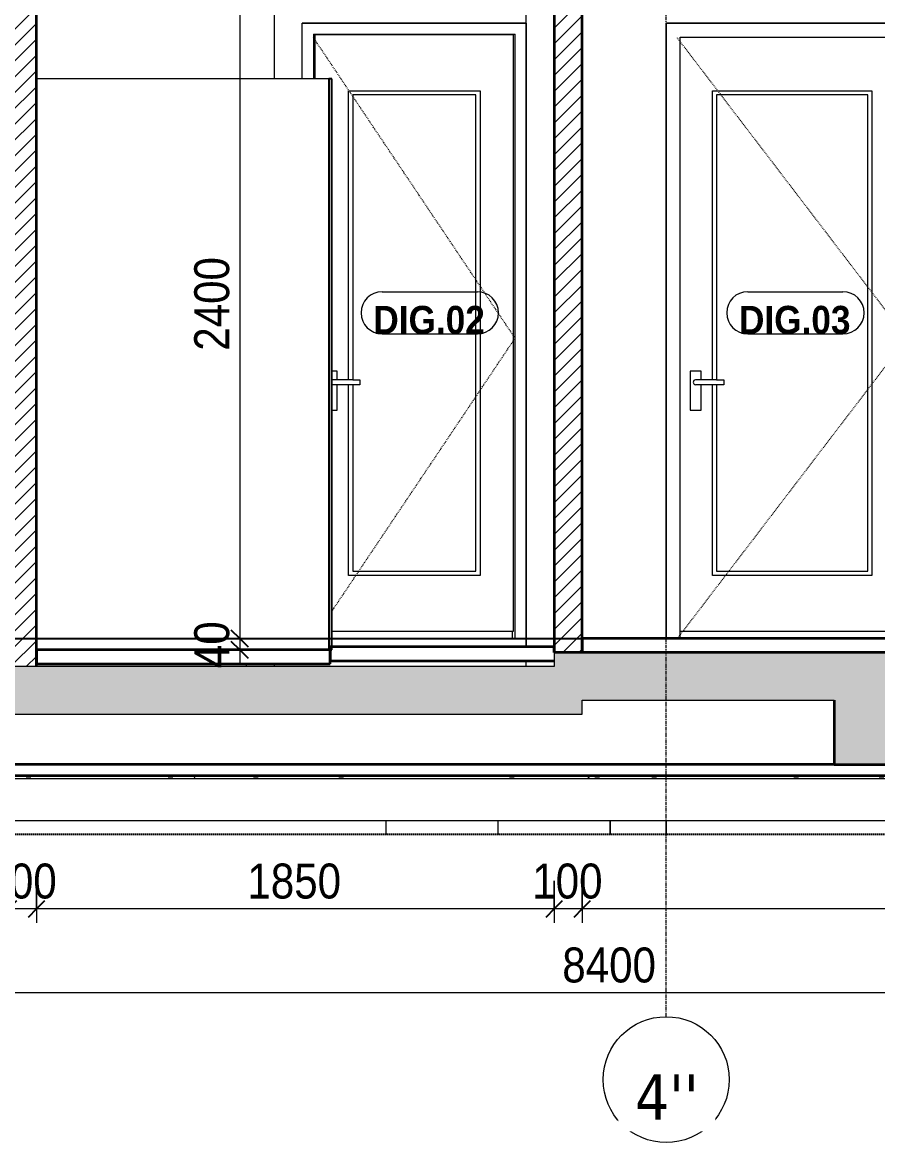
# Model space of a CAD drawing. Header units: millimetres. Extents: x 41758 to 237109, y 3795 to 78637.
# Drawn here: x 102094 to 105149, y 3799 to 7802 of the extents above; entities that cross this region are included whole.
import ezdxf

# ---------------------------------------------------------------- set-up
doc = ezdxf.new("R2010")
doc.units = ezdxf.units.MM
for name, pattern in [('Centre', [31.75, 6.35, -4.7625, 15.875, -4.7625]), ('Dash', [6, 3, -3]), ('Grid Line', [22.225, 12.7, -3.175, 3.175, -3.175]), ('Hidden', [7.14375, 4.7625, -2.38125]), ('IMPORT-CENTER _2_', [40.64, 25.4, -5.08, 5.08, -5.08])]:
    doc.linetypes.add(name, pattern=pattern)
for name, color, linetype, lineweight in [('0-5', 130, 'Continuous', 5), ('A-ANNO-DIMS', 211, 'Continuous', 9), ('A-ANNO-DIMS-50', 211, 'Continuous', 9), ('A-CLNG-1', 250, 'Continuous', 35), ('A-CLNG-FNSH-1', 7, 'Continuous', 18), ('A-CLNG-PATT-3', 13, 'Continuous', 18), ('A-DETL-GENF', 92, 'Continuous', 18), ('A-DETL-GENF-4', 9, 'Continuous', 18), ('A-DETL-GENF-5', 92, 'Hidden', 25), ('A-DETL-GENF-HDLN-1', 7, 'Dash', 18), ('A-DETL-MEDM', 33, 'Continuous', 35), ('A-DETL-THIN', 151, 'Continuous', 18), ('A-DOOR', 31, 'Continuous', 18), ('A-DOOR-1', 7, 'Continuous', 18), ('A-DOOR-IDEN', 31, 'Continuous', 9), ('A-FLOR-2', 7, 'Continuous', 18), ('A-FLOR-FNSH-1', 250, 'Continuous', 35), ('A-FLOR-LEVL-2', 51, 'Centre', 9), ('A-GLAZ-CURT', 52, 'Continuous', 18), ('A-GLAZ-CURT-1', 10, 'Continuous', 25), ('A-GLAZ-CURT-2', 7, 'Continuous', 18), ('A-WALL', 113, 'Continuous', 18), ('A-WALL-2', 250, 'Continuous', 35), ('A-WALL-3', 7, 'Continuous', 18), ('A-WALL-PATT-1', 9, 'Continuous', 18), ('G-IMPT', 8, 'Continuous', 18), ('G-IMPT-3', 8, 'IMPORT-CENTER _2_', 18), ('M-EQPM', 50, 'Continuous', 18), ('M-EQPM-2', 50, 'Continuous', 25), ('S-BEAM-2', 7, 'Continuous', 18), ('S-COLS', 52, 'Continuous', 18), ('S-COLS-6', 7, 'Continuous', 18), ('S-GRID-1', 1, 'Grid Line', 9), ('S-GRID-IDEN', 1, 'Continuous', 9)]:
    doc.layers.add(name, color=color, linetype=linetype, lineweight=lineweight)
doc.styles.add('Arial_B_1', font='arialbd.ttf', dxfattribs={"width": 0.9, "height": 100})
doc.styles.add('Tahoma_B', font='tahomabd.ttf', dxfattribs={"height": 162.5})
doc.styles.add('UTM Avo', font='', dxfattribs={"width": 0.9, "height": 125})
doc.styles.get('UTM Avo').set_extended_font_data('UTM Avo')
doc.dimstyles.new('1_Dim_chi_tiet_2_5', dxfattribs={"dimscale": 304.8, "dimtxt": 124.912619, "dimasz": 0.19685, "dimexe": 0.164042, "dimexo": 0.0625, "dimgap": 0.016404, "dimtad": 1, "dimdec": 0, "dimrnd": 5, "dimzin": 0, "dimdsep": 46, "dimtxsty": 'UTM Avo', "dimblk1": 'OBLIQUE', "dimblk2": 'OBLIQUE', "dimsah": 1, "dimcen": 0.09, "dimdle": 0.164042, "dimazin": 0, "dimtfac": 1, "dimtdec": 4, "dimtix": 1, "dimtmove": 0, "dimatfit": 3, "dimfxl": 0.328084, "dimfxlon": 1, "dimtvp": 1, "dimtolj": 1, "dimtzin": 0, "dimarcsym": 2})
pattern_1 = [(45, (49918.096, 15875), (-28.28427, 28.28427), [])]

# ---------------------------------------------------------------- blocks, each defined once
blk = doc.blocks.new('NCV_TKTC_KET CAU_rvt-5-TKCS_CĂN HỘ LOẠI 6 - MẶT CẮT 4')
at = {"layer": 'A-FLOR-2'}
blk.add_line((47352.6, 5510), (47352.6, 5500), dxfattribs=at)
at = {"layer": 'S-BEAM-2'}
blk.add_line((44827.6, 4950), (52552.6, 4950), dxfattribs=at)
at = {"layer": 'S-COLS-6'}
for p, q in [((47852.6, 4900), (47852.6, 4950)), ((48252.6, 4900), (48252.6, 4950))]:
    blk.add_line(p, q, dxfattribs=at)
blk = doc.blocks.new('DOOR_CW_01 CANH MO-PANEL KINH - DIG_02-800x2200-CỬA NHÔM KÍNH-400864-TKCS_CĂN HỘ LOẠI 6 - MẶT CẮT 4')
at = {"layer": 'A-DETL-GENF-HDLN-1'}
for p, q in [((48312.6, 6673.5), (47592.6, 7747)), ((47657.6, 5696.9), (48312.6, 6673.5))]:
    blk.add_line(p, q, dxfattribs=at)
at = {"layer": 'A-DOOR-1'}
for p, q in [((48352.6, 7800), (47552.6, 7800)), ((47552.6, 7600), (47552.6, 7800)), ((48352.6, 7800), (48352.6, 5600)), ((47592.6, 7760), (47592.6, 7600)), ((47592.6, 7760), (48312.6, 7760)), ((48307.6, 7758), (47597.6, 7758)), ((47597.6, 7758), (47597.6, 7600)), ((48307.6, 5626), (48307.6, 7758)), ((48312.6, 5600), (48312.6, 7760)), ((47717.6, 6524.5), (47717.6, 7558)), ((47717.6, 7558), (48187.6, 7558)), ((47732.6, 7543), (47732.6, 6524.5)), ((48172.6, 7543), (47732.6, 7543)), ((48172.6, 5841), (48172.6, 7543)), ((48187.6, 7558), (48187.6, 5826)), ((47677.3, 6556), (47657.6, 6556)), ((47677.3, 6524.5), (47677.3, 6556)), ((47732.6, 6524.5), (47657.6, 6524.5)), ((47732.6, 6507.5), (47657.6, 6507.5)), ((47677.3, 6416), (47677.3, 6507.5)), ((47717.6, 5826), (47717.6, 6507.5)), ((47732.6, 6524.5), (47758.4, 6524.5)), ((47732.6, 6507.5), (47732.6, 5841)), ((47758.4, 6507.5), (47732.6, 6507.5)), ((47758.4, 6524.5), (47758.4, 6507.5)), ((47657.6, 6416), (47677.3, 6416)), ((48187.6, 5826), (47717.6, 5826)), ((47732.6, 5841), (48172.6, 5841)), ((47657.6, 5626), (48307.6, 5626)), ((48302.6, 5626), (48302.6, 5600)), ((48352.6, 5600), (48312.6, 5600))]:
    blk.add_line(p, q, dxfattribs=at)
blk = doc.blocks.new('System Panel - Glazed-943066-TKCS_CĂN HỘ LOẠI 6 - MẶT CẮT 4')
at = {"layer": 'A-GLAZ-CURT-2'}
blk.add_line((47150.5, 7600), (46602.6, 7600), dxfattribs=at)
blk = doc.blocks.new('System Panel - Glazed-943052-TKCS_CĂN HỘ LOẠI 6 - MẶT CẮT 4')
at = {"layer": 'A-GLAZ-CURT-1'}
for p, q in [((47657.564287, 7600), (47647.564287, 7600)), ((47647.564287, 7600), (47647.564287, 5560)), ((47657.564287, 5560), (47657.564287, 7600)), ((47647.564287, 5560), (47657.564287, 5560))]:
    blk.add_line(p, q, dxfattribs=at)
blk = doc.blocks.new('System Panel - Glazed-943053-TKCS_CĂN HỘ LOẠI 6 - MẶT CẮT 4')
at = {"layer": 'A-GLAZ-CURT-2'}
blk.add_line((47647.6, 7600), (47150.5, 7600), dxfattribs=at)
blk = doc.blocks.new('DOOR_CW_01 CANH MO-PANEL KINH - DIW_01-900x2200-CỬA GỖ VÂN LAMINATE-553375-TKCS_CĂN HỘ LOẠI 6 - MẶT CẮT 4')
at = {"layer": 'A-DETL-GENF-HDLN-1'}
for p, q in [((49712.6, 6673.5), (48892.6, 7747)), ((48892.6, 5600), (49712.6, 6673.5))]:
    blk.add_line(p, q, dxfattribs=at)
at = {"layer": 'A-DOOR-1'}
for p, q in [((49752.6, 7800), (48852.6, 7800)), ((48852.6, 7800), (48852.6, 5600)), ((49752.6, 5600), (49752.6, 7800)), ((48902.6, 5600), (48902.6, 7750)), ((48902.6, 7750), (49702.6, 7750)), ((49702.6, 7750), (49702.6, 5600)), ((49017.6, 6524.5), (49017.6, 7558)), ((49017.6, 7558), (49587.6, 7558)), ((49572.6, 7543), (49032.6, 7543)), ((49032.6, 7543), (49032.6, 6524.5)), ((49572.6, 5841), (49572.6, 7543)), ((49587.6, 7558), (49587.6, 5826)), ((48977.3, 6556), (48937.8, 6556)), ((48937.8, 6556), (48937.8, 6416)), ((48977.3, 6524.5), (48977.3, 6556)), ((49032.6, 6524.5), (48957.6, 6524.5)), ((49032.6, 6507.5), (48957.6, 6507.5)), ((48977.3, 6416), (48977.3, 6507.5)), ((49017.6, 5826), (49017.6, 6507.5)), ((49032.6, 6524.5), (49058.4, 6524.5)), ((49032.6, 6507.5), (49032.6, 5841)), ((49058.4, 6507.5), (49032.6, 6507.5)), ((49058.4, 6524.5), (49058.4, 6507.5)), ((48937.8, 6416), (48977.3, 6416)), ((49587.6, 5826), (49017.6, 5826)), ((49032.6, 5841), (49572.6, 5841)), ((48902.6, 5626), (49702.6, 5626))]:
    blk.add_line(p, q, dxfattribs=at)
for start, end in [(90, 180), (180, 270)]:
    blk.add_arc((48957.6, 6516), 8.5, start, end, dxfattribs=at)
blk = doc.blocks.new('NCV_TKTC_TANG 2_rvt-5-TKCS_CĂN HỘ LOẠI 6 - MẶT CẮT 4')
at = {"layer": 'A-WALL-PATT-1'}
h = blk.add_hatch(dxfattribs=at)
h.set_pattern_fill('FP_25', color=256, style=0, pattern_type=2)
h.set_pattern_definition(pattern_1)
h.paths.add_polyline_path([(46602.6, 5500), (46602.6, 8730), (46502.6, 8730), (46502.6, 5500)])
h = blk.add_hatch(dxfattribs=at)
h.set_pattern_fill('FP_25', color=256, style=0, pattern_type=2)
h.set_pattern_definition(pattern_1)
h.paths.add_polyline_path([(48552.5, 5550), (48552.6, 5550), (48552.5, 8730), (48452.6, 8730), (48452.6, 5550)])
at = {"layer": 'A-FLOR-2'}
for p, q in [((47657.6, 5600), (48352.6, 5600)), ((48352.6, 5600), (48352.6, 5570))]:
    blk.add_line(p, q, dxfattribs=at)
at = {"layer": 'A-FLOR-FNSH-1'}
for p, q in [((48452.6, 5570), (47652.6, 5570)), ((47652.6, 5570), (47652.6, 5520)), ((48452.6, 5550), (48452.6, 5570)), ((52652.6, 5600), (48552.6, 5600)), ((48552.6, 5600), (48552.6, 5550)), ((47652.6, 5560), (46602.6, 5560)), ((46602.6, 5560), (46602.6, 5510)), ((47652.6, 5510), (47652.6, 5560)), ((46602.6, 5510), (47652.6, 5510)), ((47652.6, 5520), (48452.6, 5520))]:
    blk.add_line(p, q, dxfattribs=at)
at = {"layer": 'A-WALL-2'}
for p, q in [((48552.6, 5550), (48552.6, 8780)), ((46602.6, 5500), (46602.6, 8730)), ((48452.6, 8730), (48452.6, 5550))]:
    blk.add_line(p, q, dxfattribs=at)
at = {"layer": 'A-WALL-3'}
for p, q in [((47452.6, 8000), (47452.6, 7600)), ((47552.6, 7600), (47552.6, 7800)), ((47552.6, 7800), (48352.6, 7800)), ((48352.6, 7800), (48352.6, 5600)), ((48852.6, 5700), (48852.6, 7800)), ((48852.6, 7800), (49752.6, 7800)), ((48852.6, 5600), (48852.6, 5700)), ((48352.6, 5600), (47657.6, 5600)), ((47452.6, 5510), (47452.6, 5500))]:
    blk.add_line(p, q, dxfattribs=at)
at = {"layer": 'S-COLS-6'}
for p, q in [((48352.6, 5570), (48352.6, 8000)), ((48352.6, 5500), (48352.6, 5520))]:
    blk.add_line(p, q, dxfattribs=at)
at = {"layer": 'A-DOOR'}
for name in ['DOOR_CW_01 CANH MO-PANEL KINH - DIG_02-800x2200-CỬA NHÔM KÍNH-400864-TKCS_CĂN HỘ LOẠI 6 - MẶT CẮT 4', 'DOOR_CW_01 CANH MO-PANEL KINH - DIW_01-900x2200-CỬA GỖ VÂN LAMINATE-553375-TKCS_CĂN HỘ LOẠI 6 - MẶT CẮT 4']:
    blk.add_blockref(name, (0, 0), dxfattribs=at)
at = {"layer": 'A-GLAZ-CURT'}
for name in ['System Panel - Glazed-943066-TKCS_CĂN HỘ LOẠI 6 - MẶT CẮT 4', 'System Panel - Glazed-943053-TKCS_CĂN HỘ LOẠI 6 - MẶT CẮT 4', 'System Panel - Glazed-943052-TKCS_CĂN HỘ LOẠI 6 - MẶT CẮT 4']:
    blk.add_blockref(name, (0, 0), dxfattribs=at)
blk = doc.blocks.new('TKTC_XREF_251221_MB TANG 2-7 - TKTC_XREF_260130_MB TANG 2-5_dwg_$cc-4746802-TKCS_CĂN HỘ LOẠI 6 - MẶT CẮT 4')
at = {"layer": 'G-IMPT-3'}
for p, q in [((48131.3, 5600), (48010.2, 5600)), ((48071.2, 5600), (48070.3, 5600))]:
    blk.add_line(p, q, dxfattribs=at)
at = {"layer": 'M-EQPM'}
for p, q in [((48115.7, 5600), (48025.7, 5600)), ((48025.7, 5600), (48070.7, 5600)), ((48070.4, 5600), (48070.4, 5600)), ((48070.7, 5600), (48115.7, 5600))]:
    blk.add_line(p, q, dxfattribs=at)
blk = doc.blocks.new('TKTC_XREF_251221_MB TANG 2-7 - TKTC_XREF_260130_MB TANG 2-5_dwg_CUM U_DN100-4746799-TKCS_CĂN HỘ LOẠI 6 - MẶT CẮT 4')
at = {"layer": 'G-IMPT'}
for p, q in [((48014.4, 5600), (48016.7, 5600)), ((48015.6, 5600), (48022.4, 5600)), ((48015.9, 5600), (48016.2, 5600)), ((48125.2, 5600), (48016.2, 5600)), ((48016.7, 5600), (48021.3, 5600)), ((48016.7, 5600), (48016.7, 5600)), ((48016.9, 5600), (48017.7, 5600)), ((48017.7, 5600), (48020.2, 5600)), ((48017.7, 5600), (48020.2, 5600)), ((48017.7, 5600), (48020.2, 5600)), ((48020.2, 5600), (48021, 5600)), ((48021.3, 5600), (48023.5, 5600)), ((48021.3, 5600), (48021.3, 5600)), ((48118.9, 5600), (48022.6, 5600)), ((48115.7, 5600), (48025.7, 5600)), ((48117.1, 5600), (48119.3, 5600)), ((48118.2, 5600), (48125, 5600)), ((48119.3, 5600), (48123.9, 5600)), ((48119.4, 5600), (48119.3, 5600)), ((48119.6, 5600), (48120.3, 5600)), ((48120.3, 5600), (48122.8, 5600)), ((48120.3, 5600), (48122.9, 5600)), ((48120.3, 5600), (48122.9, 5600)), ((48122.8, 5600), (48123.6, 5600)), ((48123.9, 5600), (48126.2, 5600)), ((48123.9, 5600), (48123.9, 5600)), ((48124.8, 5600), (48125.2, 5600))]:
    blk.add_line(p, q, dxfattribs=at)
at = {"layer": 'G-IMPT', "flags": 128}
for points in [[(48014.5, 5600), (48013, 5600), (48013, 5600), (48025.1, 5600), (48025.1, 5600), (48023.6, 5600)], [(48023.5, 5600), (48023.6, 5600), (48014.5, 5600), (48014.4, 5600)], [(48017, 5600), (48016.9, 5600), (48021, 5600), (48021, 5600)], [(48022.2, 5600), (48022.6, 5600), (48025.7, 5600)], [(48117.1, 5600), (48115.6, 5600), (48115.6, 5600), (48127.7, 5600), (48127.7, 5600), (48126.2, 5600)], [(48118.5, 5600), (48118.9, 5600), (48115.7, 5600)], [(48126.2, 5600), (48126.2, 5600), (48117.1, 5600), (48117.1, 5600)], [(48119.6, 5600), (48119.6, 5600), (48123.6, 5600), (48123.6, 5600)]]:
    blk.add_lwpolyline(points, dxfattribs=at)
blk = doc.blocks.new('TKTC_XREF_251221_MB TANG 2-7 - TKTC_XREF_260130_MB TANG 2-5_dwg_$cc-4746807-TKCS_CĂN HỘ LOẠI 6 - MẶT CẮT 4')
at = {"layer": 'G-IMPT-3'}
for p, q in [((47907, 5600), (47754, 5600)), ((47830.5, 5600), (47830.4, 5600))]:
    blk.add_line(p, q, dxfattribs=at)
at = {"layer": 'M-EQPM'}
for p, q in [((47887.3, 5600), (47773.6, 5600)), ((47773.6, 5600), (47830.5, 5600)), ((47830.4, 5600), (47830.4, 5600)), ((47830.5, 5600), (47887.3, 5600))]:
    blk.add_line(p, q, dxfattribs=at)
blk = doc.blocks.new('TKTC_XREF_251221_MB TANG 2-7 - TKTC_XREF_260130_MB TANG 2-5_dwg_CUM U_DN100-4746796-TKCS_CĂN HỘ LOẠI 6 - MẶT CẮT 4')
at = {"layer": 'G-IMPT'}
for p, q in [((47761.8, 5600), (47758.9, 5600)), ((47769, 5600), (47760.4, 5600)), ((47760.7, 5600), (47760.8, 5600)), ((47760.8, 5600), (47898.4, 5600)), ((47767.6, 5600), (47761.8, 5600)), ((47761.8, 5600), (47761.8, 5600)), ((47763.1, 5600), (47762.1, 5600)), ((47766.3, 5600), (47763.1, 5600)), ((47766.3, 5600), (47763.1, 5600)), ((47766.3, 5600), (47763.1, 5600)), ((47767.2, 5600), (47766.3, 5600)), ((47770.4, 5600), (47767.6, 5600)), ((47767.6, 5600), (47767.6, 5600)), ((47768.7, 5600), (47890.4, 5600)), ((47772.7, 5600), (47886.4, 5600)), ((47891.5, 5600), (47888.6, 5600)), ((47898.7, 5600), (47890.1, 5600)), ((47897.2, 5600), (47891.5, 5600)), ((47891.5, 5600), (47891.5, 5600)), ((47892.8, 5600), (47891.8, 5600)), ((47896, 5600), (47892.8, 5600)), ((47896, 5600), (47892.8, 5600)), ((47896, 5600), (47892.8, 5600)), ((47896.9, 5600), (47896, 5600)), ((47900.1, 5600), (47897.2, 5600)), ((47897.2, 5600), (47897.2, 5600)), ((47898.4, 5600), (47898.4, 5600))]:
    blk.add_line(p, q, dxfattribs=at)
at = {"layer": 'G-IMPT', "flags": 128}
for points in [[(47770.4, 5600), (47772.4, 5600), (47772.4, 5600), (47757, 5600), (47757, 5600), (47759, 5600)], [(47758.9, 5600), (47759, 5600), (47770.4, 5600), (47770.4, 5600)], [(47767.2, 5600), (47767.2, 5600), (47762.1, 5600), (47762.1, 5600)], [(47768.7, 5600), (47768.7, 5600), (47772.7, 5600)], [(47890.4, 5600), (47890.4, 5600), (47886.4, 5600)], [(47900.1, 5600), (47902, 5600), (47902, 5600), (47886.7, 5600), (47886.7, 5600), (47888.6, 5600)], [(47888.6, 5600), (47888.6, 5600), (47900.1, 5600), (47900.1, 5600)], [(47896.9, 5600), (47896.9, 5600), (47891.8, 5600), (47891.8, 5600)]]:
    blk.add_lwpolyline(points, dxfattribs=at)
blk = doc.blocks.new('TKTC_XREF_251221_MB TANG 2-7 - TKTC_XREF_260130_MB TANG 2-5_dwg_$cc-4746806-TKCS_CĂN HỘ LOẠI 6 - MẶT CẮT 4')
at = {"layer": 'G-IMPT-3'}
for p, q in [((48227.4, 5600), (48380.4, 5600)), ((48304, 5600), (48303.9, 5600))]:
    blk.add_line(p, q, dxfattribs=at)
at = {"layer": 'M-EQPM'}
for p, q in [((48303.9, 5600), (48247.1, 5600)), ((48247.1, 5600), (48360.8, 5600)), ((48303.9, 5600), (48303.9, 5600)), ((48360.8, 5600), (48303.9, 5600))]:
    blk.add_line(p, q, dxfattribs=at)
blk = doc.blocks.new('TKTC_XREF_251221_MB TANG 2-7 - TKTC_XREF_260130_MB TANG 2-5_dwg_$cc-4746801-TKCS_CĂN HỘ LOẠI 6 - MẶT CẮT 4')
at = {"layer": 'G-IMPT-3'}
for p, q in [((48502.4, 5600), (48381.3, 5600)), ((48442.3, 5600), (48441.4, 5600))]:
    blk.add_line(p, q, dxfattribs=at)
at = {"layer": 'M-EQPM'}
for p, q in [((48486.8, 5600), (48396.8, 5600)), ((48396.8, 5600), (48441.8, 5600)), ((48441.5, 5600), (48441.5, 5600)), ((48441.8, 5600), (48486.8, 5600))]:
    blk.add_line(p, q, dxfattribs=at)
blk = doc.blocks.new('TKTC_XREF_251221_MB TANG 2-7 - TKTC_XREF_251221_MB TANG 2-7-2039446-TKCS_CĂN HỘ LOẠI 6 - MẶT CẮT 4')
at = {"layer": 'M-EQPM'}
for p, q in [((47753.2, 5600), (47753.5, 5600)), ((48503.4, 5600), (47753.2, 5600)), ((47753.5, 5600), (48503.7, 5600)), ((48503.7, 5600), (48503.4, 5600))]:
    blk.add_line(p, q, dxfattribs=at)
at = {"layer": 'M-EQPM-2'}
for p, q in [((44802.6, 5600), (49452.6, 5600)), ((49452.6, 5600), (52927.6, 5600))]:
    blk.add_line(p, q, dxfattribs=at)
for name, p in [('TKTC_XREF_251221_MB TANG 2-7 - TKTC_XREF_260130_MB TANG 2-5_dwg_$cc-4746807-TKCS_CĂN HỘ LOẠI 6 - MẶT CẮT 4', (0, 0)), ('TKTC_XREF_251221_MB TANG 2-7 - TKTC_XREF_260130_MB TANG 2-5_dwg_CUM U_DN100-4746796-TKCS_CĂN HỘ LOẠI 6 - MẶT CẮT 4', (0, 0)), ('TKTC_XREF_251221_MB TANG 2-7 - TKTC_XREF_260130_MB TANG 2-5_dwg_$cc-4746802-TKCS_CĂN HỘ LOẠI 6 - MẶT CẮT 4', (0, 0)), ('TKTC_XREF_251221_MB TANG 2-7 - TKTC_XREF_260130_MB TANG 2-5_dwg_CUM U_DN100-4746799-TKCS_CĂN HỘ LOẠI 6 - MẶT CẮT 4', (0, 0)), ('TKTC_XREF_251221_MB TANG 2-7 - TKTC_XREF_260130_MB TANG 2-5_dwg_$cc-4746806-TKCS_CĂN HỘ LOẠI 6 - MẶT CẮT 4', (0, 0)), ('TKTC_XREF_251221_MB TANG 2-7 - TKTC_XREF_260130_MB TANG 2-5_dwg_CUM U_DN100-4746796-TKCS_CĂN HỘ LOẠI 6 - MẶT CẮT 4', (474.3, 0)), ('TKTC_XREF_251221_MB TANG 2-7 - TKTC_XREF_260130_MB TANG 2-5_dwg_$cc-4746801-TKCS_CĂN HỘ LOẠI 6 - MẶT CẮT 4', (0, 0)), ('TKTC_XREF_251221_MB TANG 2-7 - TKTC_XREF_260130_MB TANG 2-5_dwg_CUM U_DN100-4746799-TKCS_CĂN HỘ LOẠI 6 - MẶT CẮT 4', (371.1, 0))]:
    blk.add_blockref(name, p)
blk = doc.blocks.new('BORDER VIEW - BORDER VIEW-2597634-TKCS_CĂN HỘ LOẠI 6 - MẶT CẮT 4')
at = {"layer": 'A-DETL-GENF-5'}
blk.add_line((53267.4, 4900), (44002.6, 4900), dxfattribs=at)
blk = doc.blocks.new('Grid - M_Grid Head - Circle-353313-TKCS_CĂN HỘ LOẠI 6 - MẶT CẮT 4')
at = {"layer": 'S-GRID-IDEN'}
blk.add_circle((44452.6, 4023.8), 225, dxfattribs=at)
blk = doc.blocks.new('STN_Door Tag - STN_Door Tag-1788670-TKCS_CĂN HỘ LOẠI 6 - MẶT CẮT 4')
at = {"layer": 'A-DOOR-IDEN'}
for p, q in [((51134.1, 7124.7), (51474.1, 7124.7)), ((51134.1, 6973.8), (51474.1, 6973.8))]:
    blk.add_line(p, q, dxfattribs=at)
for centre, start, end in [((51134.1, 7049.3), 90, 270), ((51474.1, 7049.3), 270, 90)]:
    blk.add_arc(centre, 75.5, start, end, dxfattribs=at)
blk = doc.blocks.new('DIMBLOCK106-TKCS_CĂN HỘ LOẠI 6 - MẶT CẮT 4')
at = {"layer": 'A-ANNO-DIMS-50'}
for p, q in [((104093.9, 4733.7), (104093.9, 4583.7)), ((104093.9, 4633.7), (104093.9, 4733.7)), ((108193.9, 4733.7), (108193.9, 4583.7)), ((108193.9, 4633.7), (108193.9, 4733.7)), ((108193.9, 4633.7), (104093.9, 4633.7))]:
    blk.add_line(p, q, dxfattribs=at)
at = {"layer": 'A-ANNO-DIMS-50', "lineweight": 25}
for p, q in [((104093.9, 4633.7), (104123.9, 4663.7)), ((108193.9, 4633.7), (108223.9, 4663.7)), ((104093.9, 4633.7), (104063.9, 4603.7)), ((108193.9, 4633.7), (108163.9, 4603.7))]:
    blk.add_line(p, q, dxfattribs=at)
at = {"layer": 'A-ANNO-DIMS-50', "color": 0, "insert": (105972.7, 4796.1), "char_height": 125, "width": 410.824, "attachment_point": 1, "line_spacing_factor": 1.110334, "style": 'UTM Avo'}
blk.add_mtext('4100', dxfattribs=at)
blk = doc.blocks.new('_Oblique')
at = {"color": 0, "linetype": 'ByBlock', "lineweight": -2}
blk.add_line((-0.5, -0.5), (0.5, 0.5), dxfattribs=at)
blk = doc.blocks.new('DIMBLOCK107-TKCS_CĂN HỘ LOẠI 6 - MẶT CẮT 4')
at = {"layer": 'A-ANNO-DIMS-50'}
for p, q in [((103993.9, 4733.7), (103993.9, 4583.7)), ((103993.9, 4633.7), (103993.9, 4733.7)), ((104093.9, 4733.7), (104093.9, 4583.7)), ((104093.9, 4633.7), (104093.9, 4733.7)), ((104093.9, 4633.7), (103993.9, 4633.7))]:
    blk.add_line(p, q, dxfattribs=at)
at = {"layer": 'A-ANNO-DIMS-50', "lineweight": 25}
for p, q in [((103993.9, 4633.7), (104023.9, 4663.7)), ((104093.9, 4633.7), (104123.9, 4663.7)), ((103993.9, 4633.7), (103963.9, 4603.7)), ((104093.9, 4633.7), (104063.9, 4603.7))]:
    blk.add_line(p, q, dxfattribs=at)
at = {"layer": 'A-ANNO-DIMS-50', "color": 0, "insert": (103915.5, 4796.1), "char_height": 125, "width": 308.118, "attachment_point": 1, "line_spacing_factor": 1.110334, "style": 'UTM Avo'}
blk.add_mtext('100', dxfattribs=at)
blk = doc.blocks.new('DIMBLOCK108-TKCS_CĂN HỘ LOẠI 6 - MẶT CẮT 4')
at = {"layer": 'A-ANNO-DIMS-50'}
for p, q in [((102143.9, 4733.7), (102143.9, 4583.7)), ((102143.9, 4633.7), (102143.9, 4733.7)), ((103993.9, 4733.7), (103993.9, 4583.7)), ((103993.9, 4633.7), (103993.9, 4733.7)), ((103993.9, 4633.7), (102143.9, 4633.7))]:
    blk.add_line(p, q, dxfattribs=at)
at = {"layer": 'A-ANNO-DIMS-50', "lineweight": 25}
for p, q in [((102143.9, 4633.7), (102173.9, 4663.7)), ((103993.9, 4633.7), (104023.9, 4663.7)), ((102143.9, 4633.7), (102113.9, 4603.7)), ((103993.9, 4633.7), (103963.9, 4603.7))]:
    blk.add_line(p, q, dxfattribs=at)
at = {"layer": 'A-ANNO-DIMS-50', "color": 0, "insert": (102897.7, 4796.1), "char_height": 125, "width": 410.824, "attachment_point": 1, "line_spacing_factor": 1.110334, "style": 'UTM Avo'}
blk.add_mtext('1850', dxfattribs=at)
blk = doc.blocks.new('DIMBLOCK109-TKCS_CĂN HỘ LOẠI 6 - MẶT CẮT 4')
at = {"layer": 'A-ANNO-DIMS-50'}
for p, q in [((102043.9, 4733.7), (102043.9, 4583.7)), ((102043.9, 4633.7), (102043.9, 4733.7)), ((102143.9, 4733.7), (102143.9, 4583.7)), ((102143.9, 4633.7), (102143.9, 4733.7)), ((102143.9, 4633.7), (102043.9, 4633.7))]:
    blk.add_line(p, q, dxfattribs=at)
at = {"layer": 'A-ANNO-DIMS-50', "lineweight": 25}
for p, q in [((102043.9, 4633.7), (102073.9, 4663.7)), ((102143.9, 4633.7), (102173.9, 4663.7)), ((102043.9, 4633.7), (102013.9, 4603.7)), ((102143.9, 4633.7), (102113.9, 4603.7))]:
    blk.add_line(p, q, dxfattribs=at)
at = {"layer": 'A-ANNO-DIMS-50', "color": 0, "insert": (101965.5, 4796.1), "char_height": 125, "width": 308.118, "attachment_point": 1, "line_spacing_factor": 1.110334, "style": 'UTM Avo'}
blk.add_mtext('100', dxfattribs=at)
blk = doc.blocks.new('DIMBLOCK112-TKCS_CĂN HỘ LOẠI 6 - MẶT CẮT 4')
at = {"layer": 'A-ANNO-DIMS-50'}
for p, q in [((108393.9, 4433.7), (108393.9, 4283.7)), ((108393.9, 4333.7), (108393.9, 4433.7)), ((99993.9, 4233.7), (99993.9, 4383.7)), ((108443.9, 4333.7), (99943.9, 4333.7)), ((99993.9, 4333.7), (99993.9, 4233.7))]:
    blk.add_line(p, q, dxfattribs=at)
at = {"layer": 'A-ANNO-DIMS-50', "lineweight": 25}
for p, q in [((99993.9, 4333.7), (100023.9, 4363.7)), ((108393.9, 4333.7), (108423.9, 4363.7)), ((99993.9, 4333.7), (99963.9, 4303.7)), ((108393.9, 4333.7), (108363.9, 4303.7))]:
    blk.add_line(p, q, dxfattribs=at)
at = {"layer": 'A-ANNO-DIMS-50', "color": 0, "insert": (104022.7, 4496.1), "char_height": 125, "width": 410.824, "attachment_point": 1, "line_spacing_factor": 1.110334, "style": 'UTM Avo'}
blk.add_mtext('8400', dxfattribs=at)
blk = doc.blocks.new('DIMBLOCK114-TKCS_CĂN HỘ LOẠI 6 - MẶT CẮT 4')
at = {"layer": 'A-ANNO-DIMS-50'}
for p, q in [((102870.1, 8050), (102870.1, 5600)), ((102970.1, 8000), (102820.1, 8000)), ((102870.1, 8000), (102970.1, 8000)), ((102970.1, 5600), (102820.1, 5600)), ((102870.1, 5600), (102970.1, 5600))]:
    blk.add_line(p, q, dxfattribs=at)
at = {"layer": 'A-ANNO-DIMS-50', "lineweight": 25}
for p, q in [((102870.1, 8000), (102840.1, 8030)), ((102870.1, 8000), (102900.1, 7970)), ((102870.1, 5600), (102840.1, 5630)), ((102870.1, 5600), (102900.1, 5570))]:
    blk.add_line(p, q, dxfattribs=at)
at = {"layer": 'A-ANNO-DIMS-50', "color": 0, "insert": (102707.7, 6628.8), "char_height": 125, "width": 410.824, "attachment_point": 1, "rotation": 90, "line_spacing_factor": 1.110334, "style": 'UTM Avo'}
blk.add_mtext('2400', dxfattribs=at)
blk = doc.blocks.new('DIMBLOCK115-TKCS_CĂN HỘ LOẠI 6 - MẶT CẮT 4')
at = {"layer": 'A-ANNO-DIMS-50', "lineweight": 25}
for p, q in [((102870.1, 5600), (102840.1, 5630)), ((102870.1, 5560), (102840.1, 5590)), ((102870.1, 5600), (102900.1, 5570)), ((102870.1, 5560), (102900.1, 5530))]:
    blk.add_line(p, q, dxfattribs=at)
at = {"layer": 'A-ANNO-DIMS-50'}
for p, q in [((102970.1, 5600), (102820.1, 5600)), ((102870.1, 5600), (102870.1, 5510)), ((102870.1, 5600), (102970.1, 5600)), ((102970.1, 5560), (102820.1, 5560)), ((102870.1, 5560), (102970.1, 5560))]:
    blk.add_line(p, q, dxfattribs=at)
at = {"layer": 'A-ANNO-DIMS-50', "color": 0, "insert": (102707.7, 5494.4), "char_height": 125, "width": 205.412, "attachment_point": 1, "rotation": 90, "line_spacing_factor": 1.110334, "style": 'UTM Avo'}
blk.add_mtext('40', dxfattribs=at)

msp = doc.modelspace()

# ---------------------------------------------------------------- hatches: boundary and pattern name
at = {"layer": 'A-CLNG-PATT-3'}
h = msp.add_hatch(dxfattribs=at)
h.set_pattern_fill('FP_27', color=256, style=0, pattern_type=2)
h.set_pattern_definition([(0, (105459.44, 15875), (406.4, 101.6), [16.764, -288.036, 16.764, -288.036, -1625.6]), (0, (105459.44, 15875), (406.4, 101.6), [-609.6, 16.764, -592.836, 16.764, -288.036, -711.2]), (0, (105459.44, 15875), (406.4, 101.6), [-1524, 16.764, -186.436, 16.764, -491.236]), (120, (105611.84, 15925.8), (-291.1882, 301.1527), [16.764, -288.036, 16.764, -288.036, -1625.6]), (120, (105611.84, 15925.8), (-291.1882, 301.1527), [-609.6, 16.764, -592.836, 16.764, -288.036, -711.2]), (120, (105611.84, 15925.8), (-291.1882, 301.1527), [-1524, 16.764, -186.436, 16.764, -491.236]), (240, (105662.64, 16129), (-115.2118, -402.7527), [16.764, -288.036, 16.764, -288.036, -1625.6]), (240, (105662.64, 16129), (-115.2118, -402.7527), [-609.6, 16.764, -592.836, 16.764, -288.036, -711.2]), (240, (105662.64, 16129), (-115.2118, -402.7527), [-1524, 16.764, -186.436, 16.764, -491.236])])
h.paths.add_polyline_path([(104279.7, 5100), (108094, 5100), (108093.9, 5110), (100694, 5110), (100694, 5100), (104202.4, 5100)])
at = {"layer": 'A-DETL-GENF-4'}
h = msp.add_hatch(dxfattribs=at)
h.set_pattern_fill('FP_26', color=256, style=0, pattern_type=2)
h.set_pattern_definition([(50, (105459.44, 15875), (364.368, -31.878), [38.1, -419.1]), (355, (105459.44, 15875), (-70.486, 382.113), [30.48, -335.28]), (100.451, (105489.8, 15872.34), (293.885, 350.233), [32.38, -356.18]), (46.184, (105459.44, 15976.6), (542.158, -84.086), [57.15, -628.65]), (96.636, (105504.6, 15969.6), (474.805, 494.855), [48.57, -534.27]), (351.184, (105459.44, 15976.6), (474.81, 494.85), [45.72, -502.92]), (21, (105510.24, 15951.2), (303.2285, -204.5305), [38.1, -419.1]), (326, (105510.24, 15951.2), (123.604, 368.376), [30.48, -335.28]), (71.451, (105535.5, 15934.16), (426.834, 163.843), [32.38, -356.18]), (37.5, (105459.44, 15875), (6.1766, 169.1102), [3.353, -327.863, 3.353, -337.007, -336.55]), (37.5, (105459.44, 15875), (6.1766, 169.1102), [-671.576, 3.353, -333.197]), (7.5, (105459.44, 15875), (133.639, 200.3615), [3.353, -190.703, 3.353, -320.243, -128.27]), (7.5, (105459.44, 15875), (133.639, 200.3615), [-517.652, 3.353, -124.917]), (327.5, (105346.16, 15875), (271.1818, -11.4584), [3.353, -123.647, 3.353, -392.887, -525.78]), (327.5, (105346.16, 15875), (271.1818, -11.4584), [-523.24, 3.353, -522.427]), (317.5, (105295.36, 15875), (296.2585, 50.853), [3.353, -161.747, 3.353, -259.791, -373.38]), (317.5, (105295.36, 15875), (296.2585, 50.853), [-428.244, 3.353, -370.027]), (45, (105459.44, 15875), (-125.7236, 125.7236), []), (45, (105459.44, 16065.5), (-125.7236, 125.7236), [])])
h.paths.add_polyline_path([(100193.9, 5100), (100694, 5100), (100694, 5330), (104093.8, 5330), (104093.8, 5380), (104994, 5380), (104994, 5150), (105194, 5150), (105194, 5380), (108094, 5380), (108094, 5100), (108494, 5100), (108494, 5350), (108958.7, 5350), (108958.7, 5550), (103993.9, 5550), (103993.9, 5500), (100193.9, 5500), (100193.9, 5550), (99393.9, 5550), (99393.9, 5350), (99994, 5350), (99994, 5100)])
h.paths.add_polyline_path([(108393.9, 8500), (108494, 8500), (108494, 8780), (108958.7, 8780), (108958.7, 8950), (103993.9, 8950), (103993.9, 8900), (100193.9, 8900), (100193.9, 8950), (99393.9, 8950), (99393.9, 8750), (99994, 8750), (99994, 8500), (100694, 8500), (100694, 8730), (104093.8, 8730), (104093.8, 8780), (104994, 8780), (104994, 8550), (105194, 8550), (105194, 8780), (108094, 8780), (108094, 8500), (108363, 8500)])

# ---------------------------------------------------------------- linework, layer by layer
at = {"layer": 'A-CLNG-1'}
for p, q in [((104994, 5150), (100694, 5150)), ((108094, 5110), (100694, 5110))]:
    msp.add_line(p, q, dxfattribs=at)
at = {"layer": 'A-CLNG-FNSH-1'}
msp.add_line((100694, 5100), (108094, 5100), dxfattribs=at)
at = {"layer": 'A-DETL-MEDM'}
for p, q in [((108958.7, 5550), (103993.9, 5550)), ((104994, 5380), (104994, 5150)), ((104994, 5150), (105194, 5150))]:
    msp.add_line(p, q, dxfattribs=at)
at = {"layer": 'A-DETL-THIN'}
for p, q in [((103993.9, 5550), (103993.9, 5500)), ((103993.9, 5500), (100193.9, 5500)), ((104093.8, 5330), (104093.8, 5380)), ((104093.8, 5380), (104994, 5380)), ((100694, 5330), (104093.8, 5330))]:
    msp.add_line(p, q, dxfattribs=at)
at = {"layer": 'A-FLOR-LEVL-2'}
msp.add_line((98777.4, 5600), (109593.9, 5600), dxfattribs=at)
at = {"layer": 'A-WALL'}
for p, q in [((104194, 4900), (104194, 4950)), ((104394, 4950), (104394, 4900))]:
    msp.add_line(p, q, dxfattribs=at)
at = {"layer": 'S-COLS'}
for p, q in [((104194, 4950), (104194, 4900)), ((104394, 4900), (104394, 4950))]:
    msp.add_line(p, q, dxfattribs=at)
at = {"layer": 'S-GRID-1'}
for p, q in [((104393.9, 5498.8), (104393.9, 8557.1)), ((104393.9, 4248.8), (104393.9, 5498.8))]:
    msp.add_line(p, q, dxfattribs=at)

# ---------------------------------------------------------------- block references
at = {"layer": '0-5'}
for name in ['NCV_TKTC_KET CAU_rvt-5-TKCS_CĂN HỘ LOẠI 6 - MẶT CẮT 4', 'NCV_TKTC_TANG 2_rvt-5-TKCS_CĂN HỘ LOẠI 6 - MẶT CẮT 4']:
    msp.add_blockref(name, (55541.3, 0), dxfattribs=at)
at = {"layer": 'A-DETL-GENF'}
msp.add_blockref('BORDER VIEW - BORDER VIEW-2597634-TKCS_CĂN HỘ LOẠI 6 - MẶT CẮT 4', (55541.3, 0), dxfattribs=at)
at = {"layer": 'A-DOOR-IDEN'}
for p in [(52245.1, -285), (53551.4, -285)]:
    msp.add_blockref('STN_Door Tag - STN_Door Tag-1788670-TKCS_CĂN HỘ LOẠI 6 - MẶT CẮT 4', p, dxfattribs=at)
at = {"layer": 'M-EQPM'}
msp.add_blockref('TKTC_XREF_251221_MB TANG 2-7 - TKTC_XREF_251221_MB TANG 2-7-2039446-TKCS_CĂN HỘ LOẠI 6 - MẶT CẮT 4', (55541.3, 0), dxfattribs=at)
at = {"layer": 'S-GRID-IDEN'}
msp.add_blockref('Grid - M_Grid Head - Circle-353313-TKCS_CĂN HỘ LOẠI 6 - MẶT CẮT 4', (59941.3, 0), dxfattribs=at)

# ---------------------------------------------------------------- texts
at = {"layer": 'A-DOOR-IDEN', "char_height": 100, "width": 407.7, "attachment_point": 5, "line_spacing_factor": 0.936439, "style": 'Arial_B_1'}
for s, insert in [('\\pt2.25,4.5,6.75,9,11.25,13.5,15.75,18,20.25,22.5,24.75,27,29.25,31.5,33.75,36,38.25,40.5,42.75,45,47.25,49.5,51.75,54,56.25,58.5,60.75,63,65.25,67.5,69.75,72;DIG.02', (103546.9, 6738.3)), ('\\pt2.25,4.5,6.75,9,11.25,13.5,15.75,18,20.25,22.5,24.75,27,29.25,31.5,33.75,36,38.25,40.5,42.75,45,47.25,49.5,51.75,54,56.25,58.5,60.75,63,65.25,67.5,69.75,72;DIG.03', (104853.2, 6738.3))]:
    msp.add_mtext(s, dxfattribs=dict(at, insert=insert))

# ---------------------------------------------------------------- dimensions: what is measured, and where the dimension line sits
at = {"layer": 'A-ANNO-DIMS'}
for base, p1, p2, override, picture, middle in [((102870.1, 5600), (102970.1, 8000), (102970.1, 5600), {"dimpost": '<>', "dimfxl": 2400}, 'DIMBLOCK114-TKCS_CĂN HỘ LOẠI 6 - MẶT CẮT 4', (102800.4, 6800)), ((102870.1, 5560), (102970.1, 5600), (102970.1, 5560), {"dimpost": '<>', "dimfxl": 40}, 'DIMBLOCK115-TKCS_CĂN HỘ LOẠI 6 - MẶT CẮT 4', (102800.4, 5580))]:
    dim = msp.add_linear_dim(base=base, p1=p1, p2=p2, angle=90, dimstyle='1_Dim_chi_tiet_2_5', override=override, dxfattribs=at)
    dim.commit()
    dim.dimension.update_dxf_attribs({"geometry": picture, "text_midpoint": middle})
for base, p1, p2, override, picture, middle in [((102043.9, 4633.7), (102143.9, 4733.7), (102043.9, 4733.7), {"dimpost": '<>', "dimfxl": 100}, 'DIMBLOCK109-TKCS_CĂN HỘ LOẠI 6 - MẶT CẮT 4', (102093.9, 4703.4)), ((102143.9, 4633.7), (103993.9, 4733.7), (102143.9, 4733.7), {"dimpost": '<>', "dimfxl": 1850}, 'DIMBLOCK108-TKCS_CĂN HỘ LOẠI 6 - MẶT CẮT 4', (103068.9, 4703.4)), ((103993.9, 4633.7), (104093.9, 4733.7), (103993.9, 4733.7), {"dimpost": '<>', "dimfxl": 100}, 'DIMBLOCK107-TKCS_CĂN HỘ LOẠI 6 - MẶT CẮT 4', (104043.9, 4703.4)), ((104093.9, 4633.7), (108193.9, 4733.7), (104093.9, 4733.7), {"dimpost": '<>', "dimfxl": 4100}, 'DIMBLOCK106-TKCS_CĂN HỘ LOẠI 6 - MẶT CẮT 4', (106143.9, 4703.4)), ((99993.9, 4333.7), (108393.9, 4433.7), (99993.9, 4233.7), {"dimpost": '<>', "dimfxl": 8402.380615}, 'DIMBLOCK112-TKCS_CĂN HỘ LOẠI 6 - MẶT CẮT 4', (104193.9, 4403.4))]:
    dim = msp.add_linear_dim(base=base, p1=p1, p2=p2, dimstyle='1_Dim_chi_tiet_2_5', override=override, dxfattribs=at)
    dim.commit()
    dim.dimension.update_dxf_attribs({"geometry": picture, "text_midpoint": middle})

# ---------------------------------------------------------------- next in the draw order: texts
at = {"layer": 'S-GRID-IDEN', "insert": (104396.3, 3961.4), "char_height": 162.5, "width": 264.5, "attachment_point": 5, "line_spacing_factor": 0.996129, "style": 'Tahoma_B', "bg_fill": 3, "box_fill_scale": 1.25, "bg_fill_color": 256, "bg_fill_true_color": 13158600, "bg_fill_transparency": 0}
msp.add_mtext("\\pt634.99962,1269.99925,1905.0005,2540.00013,3174.99975,3809.99937,4445.00062,5080.00025,5714.99987,6349.9995,6985.00075,7620.00037,8255,8889.99962,9524.99925,10160.0005,10795.00013,11429.99975,12064.99938,12700.00063,13335.00025,13969.99988,14604.9995,15240.00075,15875.00038,16510,17144.99963,17779.99925,18415.0005,19050.00013,19684.99975,20319.99938;4''", dxfattribs=at)

doc.saveas('drawing.dxf')
